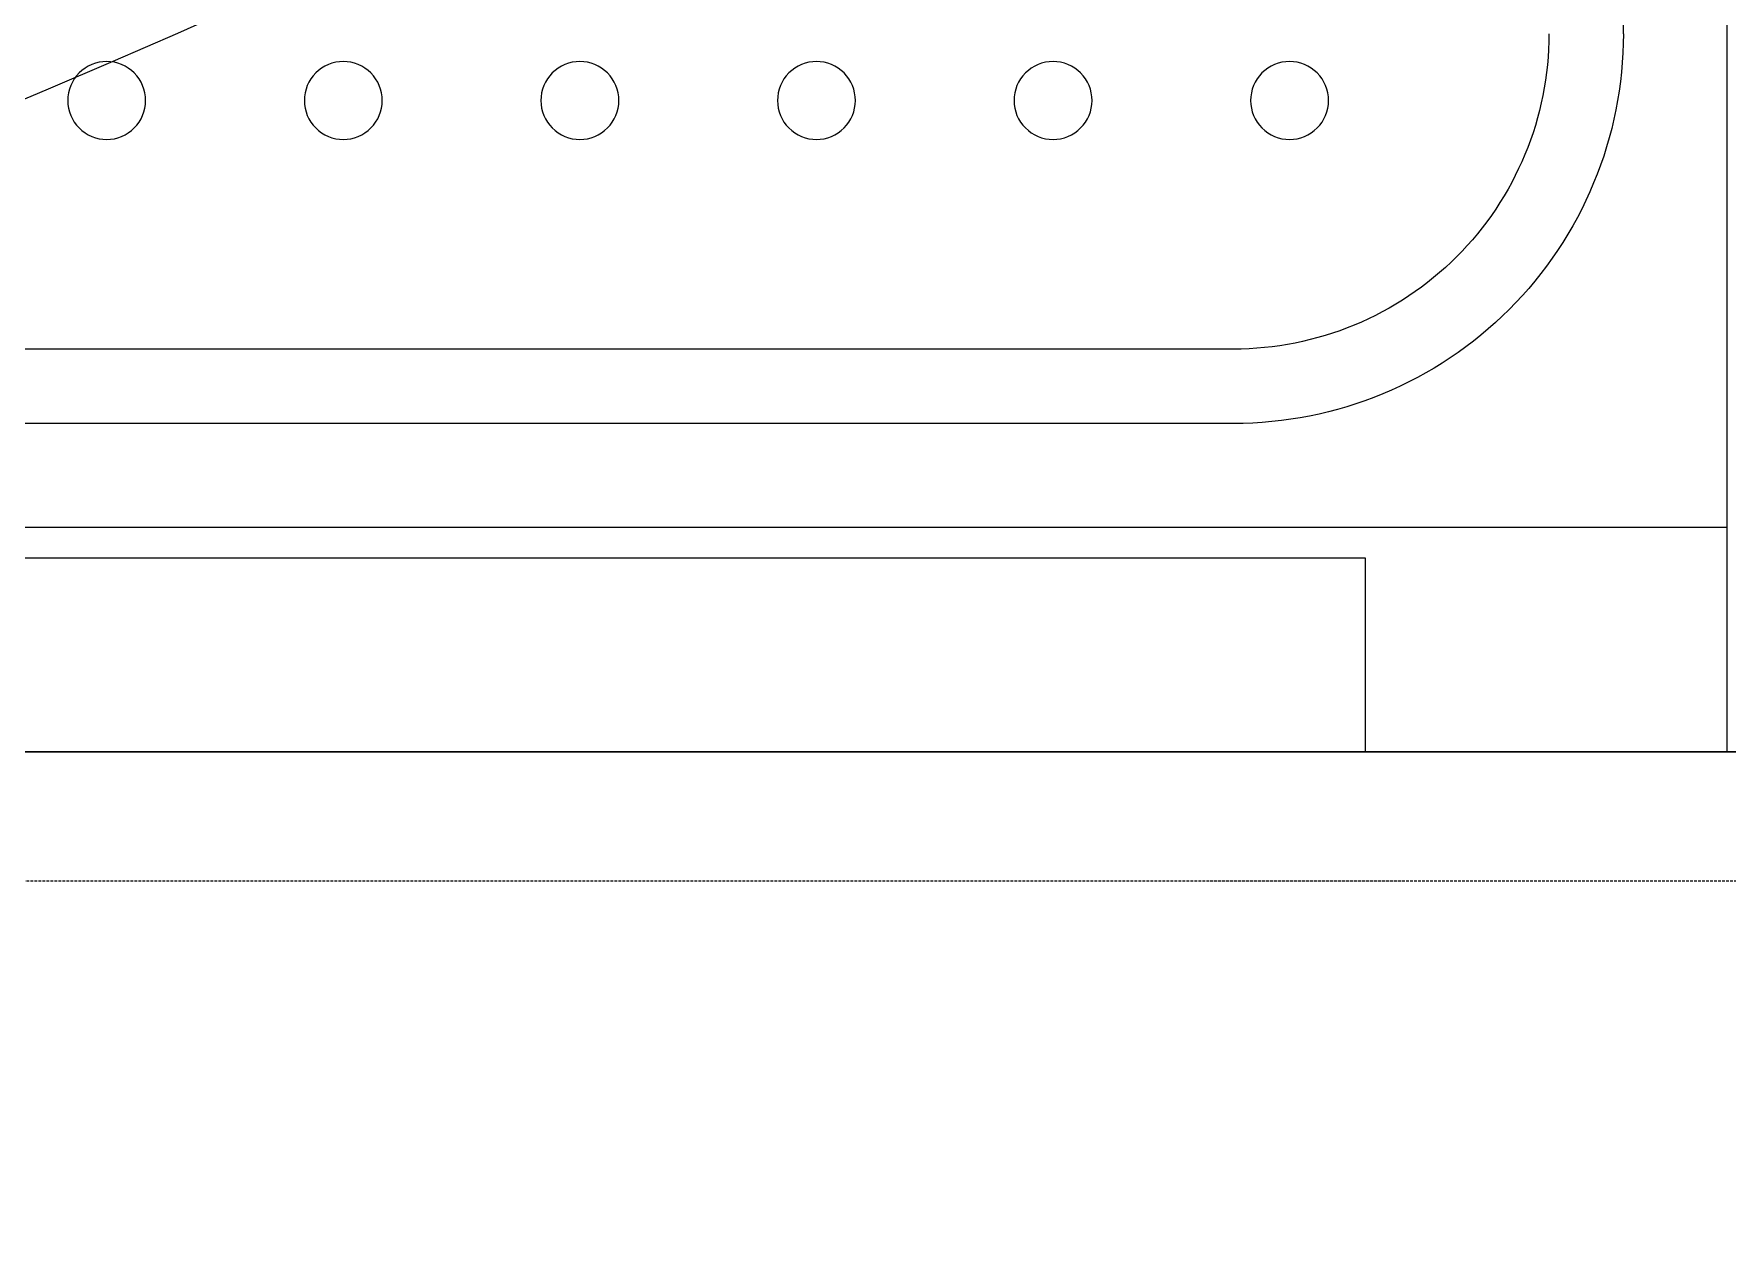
# Model space of a CAD drawing. Header units: millimetres. Extents: x -159872 to 386485, y -250577 to 158966.
# Drawn here: x 370581.6 to 370712.7, y 9551.7 to 9646.2 of the extents above; entities that cross this region are included whole.
import ezdxf

# ---------------------------------------------------------------- set-up
doc = ezdxf.new("R2010")
doc.units = ezdxf.units.MM
doc.linetypes.add('DGN Style 3', pattern=[0.293518, 0.209656, -0.083862])
doc.layers.get('0').update_dxf_attribs({"lineweight": 25})
doc.layers.add('LDS-equipment-kitchen equipment', color=3, linetype='Continuous', lineweight=13)

# ---------------------------------------------------------------- blocks, each defined once
blk = doc.blocks.new('Group-324')
at = {"layer": 'LDS-equipment-kitchen equipment', "linetype": 'Continuous', "lineweight": 5, "extrusion": (0, 0, -1)}
blk.add_arc((-309675.71, 46653.2), 600.93, 192.83875, 259.24317, dxfattribs=at)
blk = doc.blocks.new('A$C41f9af21')
at = {"lineweight": 25, "transparency": 33554687}
for points in [[(497, 0, 0), (497, 714, 0)], [(488.96, 55.61, 0), (488.96, 148.98, 0)], [(458.78, 31.19, 0), (149.13, 31.19, 0)], [(458.78, 25.43, 0), (149.13, 25.43, 0)], [(110.91, 17.39, 0), (497, 17.39, 0)], [(0, 0, 0), (1000.03, 0, 0)], [(1000.03, 0, 0), (469, 0, 0)]]:
    blk.add_polyline3d(points, dxfattribs=at)
at = {"lineweight": 25}
for points in [[(488.96, 55.61, 0), (488.95, 54.87, 0), (488.92, 54.13, 0), (488.88, 53.39, 0), (488.82, 52.65, 0), (488.73, 51.91, 0), (488.63, 51.18, 0), (488.52, 50.45, 0), (488.38, 49.72, 0), (488.23, 49, 0), (488.06, 48.28, 0), (487.87, 47.56, 0), (487.66, 46.85, 0), (487.44, 46.14, 0), (487.2, 45.44, 0), (486.94, 44.75, 0), (486.66, 44.06, 0), (486.37, 43.38, 0), (486.06, 42.71, 0), (485.74, 42.04, 0), (485.4, 41.38, 0), (485.04, 40.73, 0), (484.67, 40.09, 0), (484.28, 39.46, 0), (483.87, 38.84, 0), (483.46, 38.23, 0), (483.02, 37.63, 0), (482.57, 37.04, 0), (482.11, 36.46, 0), (481.63, 35.9, 0), (481.14, 35.34, 0), (480.64, 34.8, 0), (480.12, 34.27, 0), (479.59, 33.75, 0), (479.05, 33.25, 0), (478.49, 32.76, 0), (477.93, 32.28, 0), (477.35, 31.82, 0), (476.76, 31.37, 0), (476.16, 30.94, 0), (475.55, 30.52, 0), (474.93, 30.11, 0), (474.3, 29.72, 0), (473.66, 29.35, 0), (473.01, 28.99, 0), (472.35, 28.65, 0), (471.69, 28.33, 0), (471.01, 28.02, 0), (470.33, 27.73, 0), (469.64, 27.45, 0), (468.95, 27.2, 0), (468.25, 26.95, 0), (467.54, 26.73, 0), (466.83, 26.52, 0), (466.12, 26.34, 0), (465.4, 26.16, 0), (464.67, 26.01, 0), (463.94, 25.88, 0), (463.21, 25.76, 0), (462.48, 25.66, 0), (461.74, 25.58, 0), (461, 25.51, 0), (460.26, 25.47, 0), (459.52, 25.44, 0), (458.78, 25.43, 0)], [(483.2, 55.61, 0), (483.19, 55.01, 0), (483.17, 54.41, 0), (483.13, 53.81, 0), (483.08, 53.21, 0), (483.01, 52.62, 0), (482.93, 52.03, 0), (482.84, 51.43, 0), (482.73, 50.84, 0), (482.6, 50.26, 0), (482.47, 49.68, 0), (482.31, 49.1, 0), (482.15, 48.52, 0), (481.97, 47.95, 0), (481.77, 47.38, 0), (481.56, 46.82, 0), (481.34, 46.27, 0), (481.1, 45.71, 0), (480.85, 45.17, 0), (480.59, 44.63, 0), (480.32, 44.1, 0), (480.03, 43.57, 0), (479.72, 43.06, 0), (479.41, 42.55, 0), (479.08, 42.04, 0), (478.74, 41.55, 0), (478.39, 41.06, 0), (478.03, 40.59, 0), (477.66, 40.12, 0), (477.27, 39.66, 0), (476.87, 39.21, 0), (476.47, 38.77, 0), (476.05, 38.34, 0), (475.62, 37.93, 0), (475.18, 37.52, 0), (474.73, 37.12, 0), (474.27, 36.74, 0), (473.8, 36.36, 0), (473.33, 36, 0), (472.84, 35.65, 0), (472.35, 35.31, 0), (471.85, 34.98, 0), (471.34, 34.67, 0), (470.82, 34.37, 0), (470.29, 34.08, 0), (469.76, 33.8, 0), (469.22, 33.54, 0), (468.68, 33.29, 0), (468.13, 33.05, 0), (467.57, 32.83, 0), (467.01, 32.62, 0), (466.44, 32.43, 0), (465.87, 32.25, 0), (465.3, 32.08, 0), (464.72, 31.93, 0), (464.13, 31.79, 0), (463.55, 31.66, 0), (462.96, 31.55, 0), (462.37, 31.46, 0), (461.77, 31.38, 0), (461.18, 31.31, 0), (460.58, 31.26, 0), (459.98, 31.22, 0), (459.38, 31.2, 0), (458.78, 31.19, 0)], [(368.51, 50.45, 0), (368.52, 50.15, 0), (368.57, 49.86, 0), (368.64, 49.57, 0), (368.74, 49.29, 0), (368.87, 49.03, 0), (369.02, 48.77, 0), (369.19, 48.53, 0), (369.39, 48.32, 0), (369.61, 48.12, 0), (369.85, 47.94, 0), (370.1, 47.79, 0), (370.37, 47.66, 0), (370.65, 47.56, 0), (370.94, 47.49, 0), (371.23, 47.45, 0), (371.53, 47.43, 0), (371.82, 47.45, 0), (372.12, 47.49, 0), (372.4, 47.56, 0), (372.68, 47.66, 0), (372.95, 47.79, 0), (373.2, 47.94, 0), (373.44, 48.12, 0), (373.66, 48.32, 0), (373.86, 48.53, 0), (374.04, 48.77, 0), (374.19, 49.03, 0), (374.31, 49.29, 0), (374.41, 49.57, 0), (374.49, 49.86, 0), (374.53, 50.15, 0), (374.54, 50.45, 0), (374.53, 50.74, 0), (374.49, 51.04, 0), (374.41, 51.33, 0), (374.31, 51.6, 0), (374.19, 51.87, 0), (374.04, 52.13, 0), (373.86, 52.36, 0), (373.66, 52.58, 0), (373.44, 52.78, 0), (373.2, 52.96, 0), (372.95, 53.11, 0), (372.68, 53.24, 0), (372.4, 53.34, 0), (372.12, 53.41, 0), (371.82, 53.45, 0), (371.53, 53.47, 0), (371.23, 53.45, 0), (370.94, 53.41, 0), (370.65, 53.34, 0), (370.37, 53.24, 0), (370.1, 53.11, 0), (369.85, 52.96, 0), (369.61, 52.78, 0), (369.39, 52.58, 0), (369.19, 52.36, 0), (369.02, 52.13, 0), (368.87, 51.87, 0), (368.74, 51.6, 0), (368.64, 51.33, 0), (368.57, 51.04, 0), (368.52, 50.74, 0), (368.51, 50.45, 0)], [(386.83, 50.45, 0), (386.84, 50.15, 0), (386.89, 49.86, 0), (386.96, 49.57, 0), (387.06, 49.29, 0), (387.18, 49.03, 0), (387.34, 48.77, 0), (387.51, 48.53, 0), (387.71, 48.32, 0), (387.93, 48.12, 0), (388.17, 47.94, 0), (388.42, 47.79, 0), (388.69, 47.66, 0), (388.97, 47.56, 0), (389.26, 47.49, 0), (389.55, 47.45, 0), (389.84, 47.43, 0), (390.14, 47.45, 0), (390.43, 47.49, 0), (390.72, 47.56, 0), (391, 47.66, 0), (391.27, 47.79, 0), (391.52, 47.94, 0), (391.76, 48.12, 0), (391.98, 48.32, 0), (392.18, 48.53, 0), (392.35, 48.77, 0), (392.51, 49.03, 0), (392.63, 49.29, 0), (392.73, 49.57, 0), (392.8, 49.86, 0), (392.85, 50.15, 0), (392.86, 50.45, 0), (392.85, 50.74, 0), (392.8, 51.04, 0), (392.73, 51.33, 0), (392.63, 51.6, 0), (392.51, 51.87, 0), (392.35, 52.13, 0), (392.18, 52.36, 0), (391.98, 52.58, 0), (391.76, 52.78, 0), (391.52, 52.96, 0), (391.27, 53.11, 0), (391, 53.24, 0), (390.72, 53.34, 0), (390.43, 53.41, 0), (390.14, 53.45, 0), (389.84, 53.47, 0), (389.55, 53.45, 0), (389.26, 53.41, 0), (388.97, 53.34, 0), (388.69, 53.24, 0), (388.42, 53.11, 0), (388.17, 52.96, 0), (387.93, 52.78, 0), (387.71, 52.58, 0), (387.51, 52.36, 0), (387.34, 52.13, 0), (387.18, 51.87, 0), (387.06, 51.6, 0), (386.96, 51.33, 0), (386.89, 51.04, 0), (386.84, 50.74, 0), (386.83, 50.45, 0)], [(405.15, 50.45, 0), (405.16, 50.15, 0), (405.2, 49.86, 0), (405.28, 49.57, 0), (405.38, 49.29, 0), (405.5, 49.03, 0), (405.65, 48.77, 0), (405.83, 48.53, 0), (406.03, 48.32, 0), (406.25, 48.12, 0), (406.49, 47.94, 0), (406.74, 47.79, 0), (407.01, 47.66, 0), (407.29, 47.56, 0), (407.57, 47.49, 0), (407.87, 47.45, 0), (408.16, 47.43, 0), (408.46, 47.45, 0), (408.75, 47.49, 0), (409.04, 47.56, 0), (409.32, 47.66, 0), (409.59, 47.79, 0), (409.84, 47.94, 0), (410.08, 48.12, 0), (410.3, 48.32, 0), (410.5, 48.53, 0), (410.67, 48.77, 0), (410.82, 49.03, 0), (410.95, 49.29, 0), (411.05, 49.57, 0), (411.12, 49.86, 0), (411.17, 50.15, 0), (411.18, 50.45, 0), (411.17, 50.74, 0), (411.12, 51.04, 0), (411.05, 51.33, 0), (410.95, 51.6, 0), (410.82, 51.87, 0), (410.67, 52.13, 0), (410.5, 52.36, 0), (410.3, 52.58, 0), (410.08, 52.78, 0), (409.84, 52.96, 0), (409.59, 53.11, 0), (409.32, 53.24, 0), (409.04, 53.34, 0), (408.75, 53.41, 0), (408.46, 53.45, 0), (408.16, 53.47, 0), (407.87, 53.45, 0), (407.57, 53.41, 0), (407.29, 53.34, 0), (407.01, 53.24, 0), (406.74, 53.11, 0), (406.49, 52.96, 0), (406.25, 52.78, 0), (406.03, 52.58, 0), (405.83, 52.36, 0), (405.65, 52.13, 0), (405.5, 51.87, 0), (405.38, 51.6, 0), (405.28, 51.33, 0), (405.2, 51.04, 0), (405.16, 50.74, 0), (405.15, 50.45, 0)], [(423.46, 50.45, 0), (423.48, 50.15, 0), (423.52, 49.86, 0), (423.59, 49.57, 0), (423.69, 49.29, 0), (423.82, 49.03, 0), (423.97, 48.77, 0), (424.15, 48.53, 0), (424.35, 48.32, 0), (424.57, 48.12, 0), (424.8, 47.94, 0), (425.06, 47.79, 0), (425.33, 47.66, 0), (425.61, 47.56, 0), (425.89, 47.49, 0), (426.19, 47.45, 0), (426.48, 47.43, 0), (426.78, 47.45, 0), (427.07, 47.49, 0), (427.36, 47.56, 0), (427.64, 47.66, 0), (427.9, 47.79, 0), (428.16, 47.94, 0), (428.4, 48.12, 0), (428.62, 48.32, 0), (428.81, 48.53, 0), (428.99, 48.77, 0), (429.14, 49.03, 0), (429.27, 49.29, 0), (429.37, 49.57, 0), (429.44, 49.86, 0), (429.48, 50.15, 0), (429.5, 50.45, 0), (429.48, 50.74, 0), (429.44, 51.04, 0), (429.37, 51.33, 0), (429.27, 51.6, 0), (429.14, 51.87, 0), (428.99, 52.13, 0), (428.81, 52.36, 0), (428.62, 52.58, 0), (428.4, 52.78, 0), (428.16, 52.96, 0), (427.9, 53.11, 0), (427.64, 53.24, 0), (427.36, 53.34, 0), (427.07, 53.41, 0), (426.78, 53.45, 0), (426.48, 53.47, 0), (426.19, 53.45, 0), (425.89, 53.41, 0), (425.61, 53.34, 0), (425.33, 53.24, 0), (425.06, 53.11, 0), (424.8, 52.96, 0), (424.57, 52.78, 0), (424.35, 52.58, 0), (424.15, 52.36, 0), (423.97, 52.13, 0), (423.82, 51.87, 0), (423.69, 51.6, 0), (423.59, 51.33, 0), (423.52, 51.04, 0), (423.48, 50.74, 0), (423.46, 50.45, 0)], [(441.78, 50.45, 0), (441.8, 50.15, 0), (441.84, 49.86, 0), (441.91, 49.57, 0), (442.01, 49.29, 0), (442.14, 49.03, 0), (442.29, 48.77, 0), (442.47, 48.53, 0), (442.67, 48.32, 0), (442.89, 48.12, 0), (443.12, 47.94, 0), (443.38, 47.79, 0), (443.64, 47.66, 0), (443.92, 47.56, 0), (444.21, 47.49, 0), (444.5, 47.45, 0), (444.8, 47.43, 0), (445.1, 47.45, 0), (445.39, 47.49, 0), (445.68, 47.56, 0), (445.95, 47.66, 0), (446.22, 47.79, 0), (446.48, 47.94, 0), (446.71, 48.12, 0), (446.93, 48.32, 0), (447.13, 48.53, 0), (447.31, 48.77, 0), (447.46, 49.03, 0), (447.59, 49.29, 0), (447.69, 49.57, 0), (447.76, 49.86, 0), (447.8, 50.15, 0), (447.82, 50.45, 0), (447.8, 50.74, 0), (447.76, 51.04, 0), (447.69, 51.33, 0), (447.59, 51.6, 0), (447.46, 51.87, 0), (447.31, 52.13, 0), (447.13, 52.36, 0), (446.93, 52.58, 0), (446.71, 52.78, 0), (446.48, 52.96, 0), (446.22, 53.11, 0), (445.95, 53.24, 0), (445.68, 53.34, 0), (445.39, 53.41, 0), (445.1, 53.45, 0), (444.8, 53.47, 0), (444.5, 53.45, 0), (444.21, 53.41, 0), (443.92, 53.34, 0), (443.64, 53.24, 0), (443.38, 53.11, 0), (443.12, 52.96, 0), (442.89, 52.78, 0), (442.67, 52.58, 0), (442.47, 52.36, 0), (442.29, 52.13, 0), (442.14, 51.87, 0), (442.01, 51.6, 0), (441.91, 51.33, 0), (441.84, 51.04, 0), (441.8, 50.74, 0), (441.78, 50.45, 0)], [(460.1, 50.45, 0), (460.11, 50.15, 0), (460.16, 49.86, 0), (460.23, 49.57, 0), (460.33, 49.29, 0), (460.46, 49.03, 0), (460.61, 48.77, 0), (460.79, 48.53, 0), (460.98, 48.32, 0), (461.2, 48.12, 0), (461.44, 47.94, 0), (461.7, 47.79, 0), (461.96, 47.66, 0), (462.24, 47.56, 0), (462.53, 47.49, 0), (462.82, 47.45, 0), (463.12, 47.43, 0), (463.41, 47.45, 0), (463.71, 47.49, 0), (463.99, 47.56, 0), (464.27, 47.66, 0), (464.54, 47.79, 0), (464.79, 47.94, 0), (465.03, 48.12, 0), (465.25, 48.32, 0), (465.45, 48.53, 0), (465.63, 48.77, 0), (465.78, 49.03, 0), (465.91, 49.29, 0), (466.01, 49.57, 0), (466.08, 49.86, 0), (466.12, 50.15, 0), (466.14, 50.45, 0), (466.12, 50.74, 0), (466.08, 51.04, 0), (466.01, 51.33, 0), (465.91, 51.6, 0), (465.78, 51.87, 0), (465.63, 52.13, 0), (465.45, 52.36, 0), (465.25, 52.58, 0), (465.03, 52.78, 0), (464.79, 52.96, 0), (464.54, 53.11, 0), (464.27, 53.24, 0), (463.99, 53.34, 0), (463.71, 53.41, 0), (463.41, 53.45, 0), (463.12, 53.47, 0), (462.82, 53.45, 0), (462.53, 53.41, 0), (462.24, 53.34, 0), (461.96, 53.24, 0), (461.7, 53.11, 0), (461.44, 52.96, 0), (461.2, 52.78, 0), (460.98, 52.58, 0), (460.79, 52.36, 0), (460.61, 52.13, 0), (460.46, 51.87, 0), (460.33, 51.6, 0), (460.23, 51.33, 0), (460.16, 51.04, 0), (460.11, 50.74, 0), (460.1, 50.45, 0)], [(469, 0, 0), (469, 15, 0), (0, 15, 0), (0, 0, 0), (469, 0, 0)]]:
    blk.add_polyline3d(points, dxfattribs=at)
blk = doc.blocks.new('Group-333')
at = {"layer": 'LDS-equipment-kitchen equipment', "color": 7, "linetype": 'Continuous', "lineweight": 5, "flags": 128}
blk.add_lwpolyline([(310542.18, 46048.13), (309542.18, 46048.13), (309542.18, 44048.13), (310542.18, 44048.13), (310542.18, 46048.13)], dxfattribs=at)
at = {"layer": 'LDS-equipment-kitchen equipment', "color": 7, "linetype": 'DGN Style 3', "lineweight": 5, "flags": 128}
blk.add_lwpolyline([(309577.1, 46038.13), (310307.37, 46038.13), (310307.37, 46007.94), (309592.2, 46007.94), (309592.2, 46038.13)], dxfattribs=at)
blk = doc.blocks.new('Group-338')
at = {"layer": 'LDS-equipment-kitchen equipment'}
for name in ['Group-324', 'Group-333']:
    blk.add_blockref(name, (0, 0), dxfattribs=at)
at = {"layer": 'LDS-equipment-kitchen equipment', "rotation": 359.9999999945186}
blk.add_blockref('A$C41f9af21', (309542.18, 46048.13), dxfattribs=at)

msp = doc.modelspace()

# ---------------------------------------------------------------- block references
at = {"layer": 'LDS-equipment-kitchen equipment', "color": 7}
msp.add_blockref('Group-338', (60673.51323, -36457.51522), dxfattribs=at)

doc.saveas('drawing.dxf')
